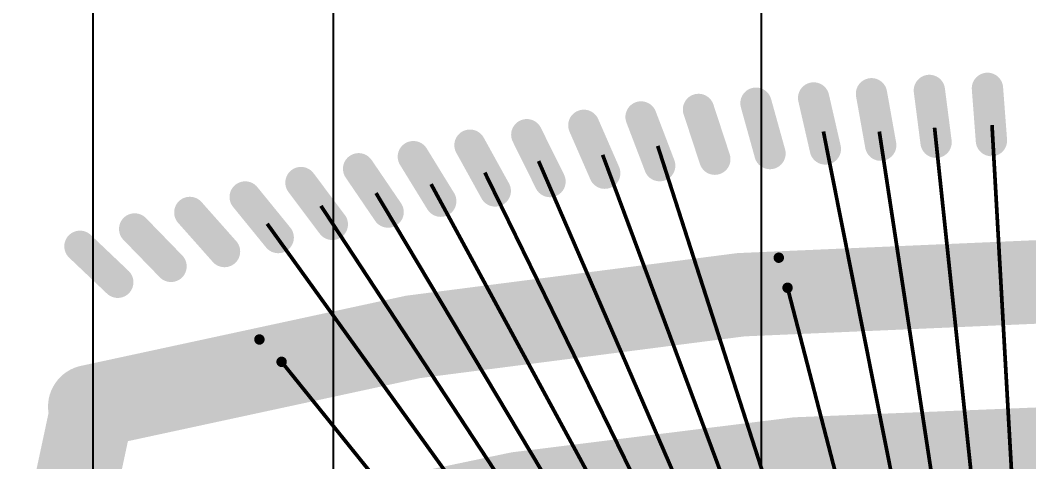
# Model space of a CAD drawing. Header units: inches. Extents: x 5.6 to 70.4, y 6.1 to 48.
# Drawn here: x 17.536 to 22.364, y 34.512 to 36.626 of the extents above; entities that cross this region are included whole.
import ezdxf

# ---------------------------------------------------------------- set-up
doc = ezdxf.new("R2010")
doc.units = ezdxf.units.IN
doc.header["$MEASUREMENT"] = 0
for name, color, linetype in [('01-Dim', 7, 'Continuous'), ('Cu1', 7, 'Continuous'), ('IOs', 10, 'Continuous'), ('rings', 10, 'Continuous'), ('Sbp1', 5, 'Continuous'), ('vdd', 30, 'Continuous')]:
    doc.layers.add(name, color=color, linetype=linetype)
doc.styles.get("Standard").update_dxf_attribs({"font": 'Arial.ttf'})
doc.dimstyles.new('1X-Std-.1tol', dxfattribs={"dimscale": 2, "dimtxt": 0.18, "dimasz": 0.18, "dimexe": 0.12, "dimexo": 0.0625, "dimgap": 0.09, "dimtad": 0, "dimdec": 3, "dimzin": 1, "dimdsep": 46, "dimtxsty": 'Standard', "dimcen": 0.09, "dimadec": 0, "dimazin": 0, "dimtfac": 1, "dimtdec": 3, "dimtofl": 0, "dimtmove": 0, "dimatfit": 3, "dimfxl": 0.12, "dimtolj": 1, "dimtzin": 0, "dimarcsym": 0})

# ---------------------------------------------------------------- blocks, each defined once
blk = doc.blocks.new('ROUND_19')
at = {"const_width": 0.025}
blk.add_lwpolyline([(-0.0125, 0, 1), (0.0125, 0, 1)], format="xyb", close=True, dxfattribs=at)
blk = doc.blocks.new('ROUND_20')
at = {"const_width": 0.065}
blk.add_lwpolyline([(-0.0325, 0, 1), (0.0325, 0, 1)], format="xyb", close=True, dxfattribs=at)
blk = doc.blocks.new('ROUND_21')
at = {"const_width": 0.075}
blk.add_lwpolyline([(-0.0375, 0, 1), (0.0375, 0, 1)], format="xyb", close=True, dxfattribs=at)
blk = doc.blocks.new('ROUND_27')
at = {"const_width": 0.2}
blk.add_lwpolyline([(-0.1, 0, 1), (0.1, 0, 1)], format="xyb", close=True, dxfattribs=at)
blk = doc.blocks.new('*D26')
at = {"layer": '01-Dim', "color": 0, "linetype": 'Continuous', "lineweight": -2, "transparency": 16777216}
for p, q in [((16.2847, 28.9992), (16.2847, 44.2142)), ((28.8847, 28.9992), (28.8847, 44.2142)), ((16.6447, 43.9742), (20.7006, 43.9742)), ((28.5247, 43.9742), (24.4688, 43.9742))]:
    blk.add_line(p, q, dxfattribs=at)
at = {"layer": '01-Dim', "color": 0, "linetype": 'Continuous', "transparency": 16777216}
for points in [[(16.6447, 44.0342), (16.6447, 43.9142), (16.2847, 43.9742)], [(28.5247, 44.0342), (28.5247, 43.9142), (28.8847, 43.9742)]]:
    blk.add_solid(points, dxfattribs=at)
at = {"layer": 'Defpoints', "color": 0, "linetype": 'Continuous', "transparency": 16777216}
for p in [(28.8847, 43.9742), (16.2847, 28.8742), (28.8847, 28.8742)]:
    blk.add_point(p, dxfattribs=at)
at = {"layer": '01-Dim', "color": 0, "linetype": 'Continuous', "lineweight": -3, "transparency": 16777216, "insert": (22.5847, 43.9742), "char_height": 0.36, "attachment_point": 5}
blk.add_mtext('\\A1;12.600 [0.4961]', dxfattribs=at)
blk = doc.blocks.new('*D27')
at = {"layer": '01-Dim', "color": 0, "linetype": 'Continuous', "lineweight": -2, "transparency": 16777216}
for p, q in [((17.0847, 29.1992), (17.0847, 43.7142)), ((28.0847, 29.1992), (28.0847, 43.7142)), ((17.4447, 43.4742), (20.7006, 43.4742)), ((27.7247, 43.4742), (24.4688, 43.4742))]:
    blk.add_line(p, q, dxfattribs=at)
at = {"layer": '01-Dim', "color": 0, "linetype": 'Continuous', "transparency": 16777216}
for points in [[(17.4447, 43.5342), (17.4447, 43.4142), (17.0847, 43.4742)], [(27.7247, 43.5342), (27.7247, 43.4142), (28.0847, 43.4742)]]:
    blk.add_solid(points, dxfattribs=at)
at = {"layer": 'Defpoints', "color": 0, "linetype": 'Continuous', "transparency": 16777216}
for p in [(28.0847, 43.4742), (17.0847, 29.0742), (28.0847, 29.0742)]:
    blk.add_point(p, dxfattribs=at)
at = {"layer": '01-Dim', "color": 0, "linetype": 'Continuous', "lineweight": -3, "transparency": 16777216, "insert": (22.5847, 43.4742), "char_height": 0.36, "attachment_point": 5}
blk.add_mtext('\\A1;11.000 [0.4331]', dxfattribs=at)
blk = doc.blocks.new('*D28')
at = {"layer": '01-Dim', "color": 0, "linetype": 'Continuous', "lineweight": -2, "transparency": 16777216}
for p, q in [((17.8847, 29.2992), (17.8847, 43.2142)), ((27.2847, 29.2992), (27.2847, 43.2142)), ((18.2447, 42.9742), (20.8235, 42.9742)), ((26.9247, 42.9742), (24.3459, 42.9742))]:
    blk.add_line(p, q, dxfattribs=at)
at = {"layer": '01-Dim', "color": 0, "linetype": 'Continuous', "transparency": 16777216}
for points in [[(18.2447, 43.0342), (18.2447, 42.9142), (17.8847, 42.9742)], [(26.9247, 43.0342), (26.9247, 42.9142), (27.2847, 42.9742)]]:
    blk.add_solid(points, dxfattribs=at)
at = {"layer": 'Defpoints', "color": 0, "linetype": 'Continuous', "transparency": 16777216}
for p in [(27.2847, 42.9742), (17.8847, 29.1742), (27.2847, 29.1742)]:
    blk.add_point(p, dxfattribs=at)
at = {"layer": '01-Dim', "color": 0, "linetype": 'Continuous', "lineweight": -3, "transparency": 16777216, "insert": (22.5847, 42.9742), "char_height": 0.36, "attachment_point": 5}
blk.add_mtext('\\A1;9.400 [0.3701]', dxfattribs=at)
blk = doc.blocks.new('*D29')
at = {"layer": '01-Dim', "color": 0, "linetype": 'Continuous', "lineweight": -2, "transparency": 16777216}
for p, q in [((19.0347, 32.1492), (19.0347, 42.7142)), ((26.1347, 32.1492), (26.1347, 42.7142)), ((19.3947, 42.4742), (20.825, 42.4742)), ((25.7747, 42.4742), (24.3445, 42.4742))]:
    blk.add_line(p, q, dxfattribs=at)
at = {"layer": '01-Dim', "color": 0, "linetype": 'Continuous', "transparency": 16777216}
for points in [[(19.3947, 42.5342), (19.3947, 42.4142), (19.0347, 42.4742)], [(25.7747, 42.5342), (25.7747, 42.4142), (26.1347, 42.4742)]]:
    blk.add_solid(points, dxfattribs=at)
at = {"layer": 'Defpoints', "color": 0, "linetype": 'Continuous', "transparency": 16777216}
for p in [(26.1347, 42.4742), (19.0347, 32.0242), (26.1347, 32.0242)]:
    blk.add_point(p, dxfattribs=at)
at = {"layer": '01-Dim', "color": 0, "linetype": 'Continuous', "lineweight": -3, "transparency": 16777216, "insert": (22.5847, 42.4742), "char_height": 0.36, "attachment_point": 5}
blk.add_mtext('\\A1;7.100 [0.2795]', dxfattribs=at)
blk = doc.blocks.new('*D30')
at = {"layer": '01-Dim', "color": 0, "linetype": 'Continuous', "lineweight": -2, "transparency": 16777216}
for p, q in [((21.0847, 31.5992), (21.0847, 42.2142)), ((24.0847, 31.5992), (24.0847, 42.2142)), ((21.4447, 41.9742), (23.7247, 41.9742)), ((24.0847, 41.9742), (24.4447, 41.9742))]:
    blk.add_line(p, q, dxfattribs=at)
at = {"layer": '01-Dim', "color": 0, "linetype": 'Continuous', "transparency": 16777216}
for points in [[(21.4447, 42.0342), (21.4447, 41.9142), (21.0847, 41.9742)], [(23.7247, 42.0342), (23.7247, 41.9142), (24.0847, 41.9742)]]:
    blk.add_solid(points, dxfattribs=at)
at = {"layer": 'Defpoints', "color": 0, "linetype": 'Continuous', "transparency": 16777216}
for p in [(24.0847, 41.9742), (21.0847, 31.4742), (24.0847, 31.4742)]:
    blk.add_point(p, dxfattribs=at)
at = {"layer": '01-Dim', "color": 0, "linetype": 'Continuous', "lineweight": -3, "transparency": 16777216, "insert": (26.2058, 41.9742), "char_height": 0.36, "attachment_point": 5}
blk.add_mtext('\\A1;3.000 [0.1181]', dxfattribs=at)

msp = doc.modelspace()

# ---------------------------------------------------------------- linework, layer by layer
at = {"layer": 'Cu1'}
for points, const_width in [([(21.91973, 36.04163), (21.88773, 36.28963)], 0.15), ([(22.18473, 36.04963), (22.16573, 36.29963)], 0.15), ([(21.38973, 36.00963), (21.33373, 36.25363)], 0.15), ([(21.65473, 36.02763), (21.61073, 36.27363)], 0.15), ([(20.86073, 35.96063), (20.78273, 36.19863)], 0.15), ([(21.12473, 35.98763), (21.05773, 36.22863)], 0.15), ([(20.59673, 35.92963), (20.50773, 36.16263)], 0.15), ([(20.33373, 35.89363), (20.23373, 36.12263)], 0.15), ([(20.07173, 35.85363), (19.96073, 36.07763)], 0.15), ([(19.80973, 35.80863), (19.68873, 36.02763)], 0.15), ([(19.54873, 35.75963), (19.41773, 35.97263)], 0.15), ([(19.29673, 35.70763), (19.15573, 35.91463)], 0.15), ([(19.02973, 35.64863), (18.87973, 35.84863)], 0.15), ([(18.77073, 35.58563), (18.61273, 35.77963)], 0.15), ([(18.51373, 35.51863), (18.34773, 35.70563)], 0.15), ([(18.25773, 35.44763), (18.08373, 35.62663)], 0.15), ([(18.00273, 35.37163), (17.82173, 35.54363)], 0.15), ([(21.20876, 35.34511), (21.16676, 35.48911)], 0.05), ([(18.7869, 34.99072), (18.6809, 35.09772)], 0.05), ([(21.19692, 34.40463), (21.11692, 34.60963)], 0.13)]:
    msp.add_lwpolyline(points, dxfattribs=dict(at, const_width=const_width))
at = {"layer": 'Cu1', "const_width": 0.4}
for points in [[(27.26773, 34.78463, 0.1276623), (17.86887, 34.7761)], [(17.87873, 34.75963, 0.1276595), (17.88726, 25.36877)], [(26.59273, 34.07763, 0.1250065), (18.60376, 34.0845)]]:
    msp.add_lwpolyline(points, format="xyb", dxfattribs=at)
at = {"layer": 'IOs', "transparency": 33554687, "const_width": 0.01778}
for points in [[(22.40038, 31.50008), (21.91258, 36.11141)], [(22.44847, 31.49287), (22.18751, 36.12382)], [(22.29457, 31.49528), (21.3805, 36.09306)], [(22.34988, 31.49287), (21.64806, 36.09281)], [(22.04292, 31.50035), (20.5873, 36.02422)], [(21.99259, 31.49592), (20.32379, 35.98135)], [(21.94521, 31.49444), (20.01719, 35.95157)], [(21.9082, 31.50183), (19.75981, 35.89646)], [(21.85639, 31.50331), (19.50242, 35.84135)], [(21.80309, 31.50035), (19.23891, 35.79849)], [(21.75572, 31.50183), (18.9754, 35.73726)], [(21.70401, 31.50147), (18.71801, 35.65153)]]:
    msp.add_lwpolyline(points, dxfattribs=at)
at = {"layer": 'rings', "const_width": 0.4}
for points in [[(27.26773, 34.78463, 0.1276623), (17.86887, 34.7761)], [(17.87873, 34.75963, 0.1276595), (17.88726, 25.36877)]]:
    msp.add_lwpolyline(points, format="xyb", dxfattribs=at)
at = {"layer": 'rings', "transparency": 33554457, "const_width": 0.4}
msp.add_lwpolyline([(26.59273, 34.07763, 0.1250065), (18.60376, 34.0845)], format="xyb", dxfattribs=at)
at = {"layer": 'Sbp1'}
for points, const_width in [([(21.91973, 36.04163), (21.88773, 36.28963)], 0.15), ([(22.18473, 36.04963), (22.16573, 36.29963)], 0.15), ([(21.38973, 36.00963), (21.33373, 36.25363)], 0.15), ([(21.65473, 36.02763), (21.61073, 36.27363)], 0.15), ([(20.86073, 35.96063), (20.78273, 36.19863)], 0.15), ([(21.12473, 35.98763), (21.05773, 36.22863)], 0.15), ([(20.59673, 35.92963), (20.50773, 36.16263)], 0.15), ([(20.33373, 35.89363), (20.23373, 36.12263)], 0.15), ([(20.07173, 35.85363), (19.96073, 36.07763)], 0.15), ([(19.80973, 35.80863), (19.68873, 36.02763)], 0.15), ([(19.54873, 35.75963), (19.41773, 35.97263)], 0.15), ([(19.29673, 35.70763), (19.15573, 35.91463)], 0.15), ([(19.02973, 35.64863), (18.87973, 35.84863)], 0.15), ([(18.77073, 35.58563), (18.61273, 35.77963)], 0.15), ([(18.51373, 35.51863), (18.34773, 35.70563)], 0.15), ([(18.25773, 35.44763), (18.08373, 35.62663)], 0.15), ([(18.00273, 35.37163), (17.82173, 35.54363)], 0.15), ([(21.24043, 35.21877), (21.19731, 35.43456)], 0.13), ([(18.85051, 34.91123), (18.71724, 35.08635)], 0.13), ([(21.19692, 34.40463), (21.11692, 34.60963)], 0.13)]:
    msp.add_lwpolyline(points, dxfattribs=dict(at, const_width=const_width))
at = {"layer": 'vdd', "transparency": 33554687, "const_width": 0.01778}
for points in [[(22.2074, 31.49301), (21.20876, 35.34511)], [(21.59955, 31.49903), (18.7869, 34.99072)]]:
    msp.add_lwpolyline(points, dxfattribs=at)

# ---------------------------------------------------------------- block references
at = {"layer": 'Cu1'}
for name, p in [('ROUND_21', (21.88773, 36.28963)), ('ROUND_21', (22.16573, 36.29963)), ('ROUND_21', (21.33373, 36.25363)), ('ROUND_21', (21.61073, 36.27363)), ('ROUND_21', (20.78273, 36.19863)), ('ROUND_21', (21.05773, 36.22863)), ('ROUND_21', (20.50773, 36.16263)), ('ROUND_21', (20.23373, 36.12263)), ('ROUND_21', (19.96073, 36.07763)), ('ROUND_21', (21.91973, 36.04163)), ('ROUND_21', (22.18473, 36.04963)), ('ROUND_21', (19.68873, 36.02763)), ('ROUND_21', (21.38973, 36.00963)), ('ROUND_21', (21.65473, 36.02763)), ('ROUND_21', (19.41773, 35.97263)), ('ROUND_21', (20.86073, 35.96063)), ('ROUND_21', (21.12473, 35.98763)), ('ROUND_21', (19.15573, 35.91463)), ('ROUND_21', (20.59673, 35.92963)), ('ROUND_21', (18.87973, 35.84863)), ('ROUND_21', (20.07173, 35.85363)), ('ROUND_21', (20.33373, 35.89363)), ('ROUND_21', (19.80973, 35.80863)), ('ROUND_21', (18.61273, 35.77963)), ('ROUND_21', (19.54873, 35.75963)), ('ROUND_21', (18.34773, 35.70563)), ('ROUND_21', (19.29673, 35.70763)), ('ROUND_21', (18.08373, 35.62663)), ('ROUND_21', (19.02973, 35.64863)), ('ROUND_21', (18.77073, 35.58563)), ('ROUND_21', (17.82173, 35.54363)), ('ROUND_21', (18.51373, 35.51863)), ('ROUND_21', (18.25773, 35.44763)), ('ROUND_19', (21.16676, 35.48911)), ('ROUND_21', (18.00273, 35.37163)), ('ROUND_19', (21.20876, 35.34511)), ('ROUND_19', (18.6809, 35.09772)), ('ROUND_19', (18.7869, 34.99072)), ('ROUND_27', (17.86887, 34.7761)), ('ROUND_27', (17.87873, 34.75963)), ('ROUND_20', (21.11692, 34.60963))]:
    msp.add_blockref(name, p, dxfattribs=at)
at = {"layer": 'Sbp1'}
for name, p in [('ROUND_21', (21.88773, 36.28963)), ('ROUND_21', (22.16573, 36.29963)), ('ROUND_21', (21.33373, 36.25363)), ('ROUND_21', (21.61073, 36.27363)), ('ROUND_21', (20.78273, 36.19863)), ('ROUND_21', (21.05773, 36.22863)), ('ROUND_21', (20.50773, 36.16263)), ('ROUND_21', (20.23373, 36.12263)), ('ROUND_21', (19.96073, 36.07763)), ('ROUND_21', (21.91973, 36.04163)), ('ROUND_21', (22.18473, 36.04963)), ('ROUND_21', (19.68873, 36.02763)), ('ROUND_21', (21.38973, 36.00963)), ('ROUND_21', (21.65473, 36.02763)), ('ROUND_21', (19.41773, 35.97263)), ('ROUND_21', (20.86073, 35.96063)), ('ROUND_21', (21.12473, 35.98763)), ('ROUND_21', (19.15573, 35.91463)), ('ROUND_21', (20.59673, 35.92963)), ('ROUND_21', (18.87973, 35.84863)), ('ROUND_21', (20.07173, 35.85363)), ('ROUND_21', (20.33373, 35.89363)), ('ROUND_21', (19.80973, 35.80863)), ('ROUND_21', (18.61273, 35.77963)), ('ROUND_21', (19.54873, 35.75963)), ('ROUND_21', (18.34773, 35.70563)), ('ROUND_21', (19.29673, 35.70763)), ('ROUND_21', (18.08373, 35.62663)), ('ROUND_21', (19.02973, 35.64863)), ('ROUND_21', (18.77073, 35.58563)), ('ROUND_21', (17.82173, 35.54363)), ('ROUND_21', (18.51373, 35.51863)), ('ROUND_21', (18.25773, 35.44763)), ('ROUND_21', (18.00273, 35.37163)), ('ROUND_27', (17.86887, 34.7761)), ('ROUND_27', (17.87873, 34.75963)), ('ROUND_20', (21.11692, 34.60963))]:
    msp.add_blockref(name, p, dxfattribs=at)
for p, rotation in [((21.19731, 35.43456), 349.9819703313941), ((21.24043, 35.21877), 349.9819703313941), ((18.71724, 35.08635), 15.95513978642603), ((18.85051, 34.91123), 15.95513978642603)]:
    msp.add_blockref('ROUND_20', p, dxfattribs=dict(at, rotation=rotation))

# ---------------------------------------------------------------- dimensions: what is measured, and where the dimension line sits
at = {"layer": '01-Dim', "linetype": 'Continuous', "lineweight": -3}
for base, p1, p2, picture, middle in [((28.88473, 43.97418), (16.28473, 28.87418), (28.88473, 28.87418), '*D26', (22.58473, 43.97418)), ((28.08473, 43.47418), (17.08473, 29.07418), (28.08473, 29.07418), '*D27', (22.58473, 43.47418)), ((27.28473, 42.97418), (17.88473, 29.17418), (27.28473, 29.17418), '*D28', (22.58473, 42.97418)), ((26.13473, 42.47418), (19.03473, 32.02418), (26.13473, 32.02418), '*D29', (22.58473, 42.47418)), ((24.08473, 41.97418), (21.08473, 31.47418), (24.08473, 31.47418), '*D30', (26.20581, 41.97418))]:
    dim = msp.add_linear_dim(base=base, p1=p1, p2=p2, dimstyle='1X-Std-.1tol', dxfattribs=at)
    dim.commit()
    dim.dimension.update_dxf_attribs({"geometry": picture, "text_midpoint": middle})

doc.saveas('drawing.dxf')
